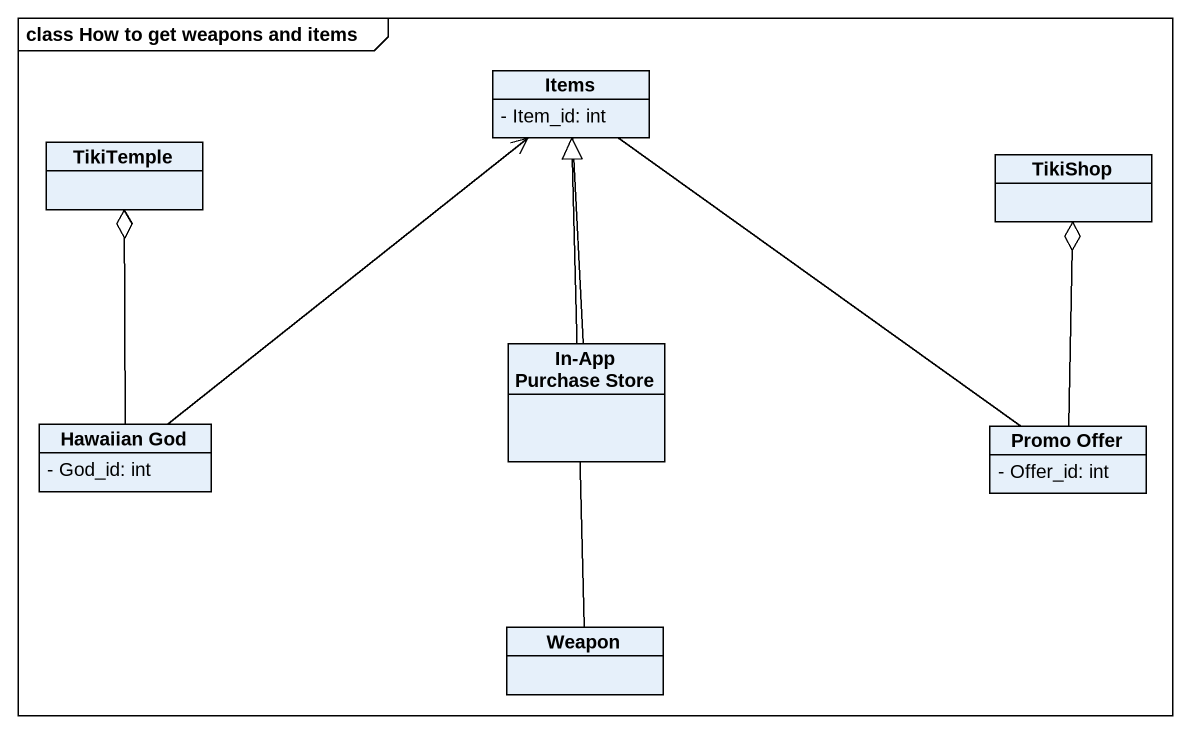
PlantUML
@startuml
mainframe class How to get weapons and items
hide circle
hide empty members
skinparam classAttributeIconSize 0
class Items {
  - Item_id: int
}
class TikiTemple
class TikiShop
class "In-App Purchase Store" as In_App_Purchase_Store
class "Hawaiian God" as Hawaiian_God {
  - God_id: int
}
class "Promo Offer" as Promo_Offer {
  - Offer_id: int
}
class Weapon
In_App_Purchase_Store -up- Items
Hawaiian_God -up-> Items
Hawaiian_God -up-o TikiTemple
Promo_Offer -up- Items
Promo_Offer -up-o TikiShop
Weapon -up-|> Items
@enduml
